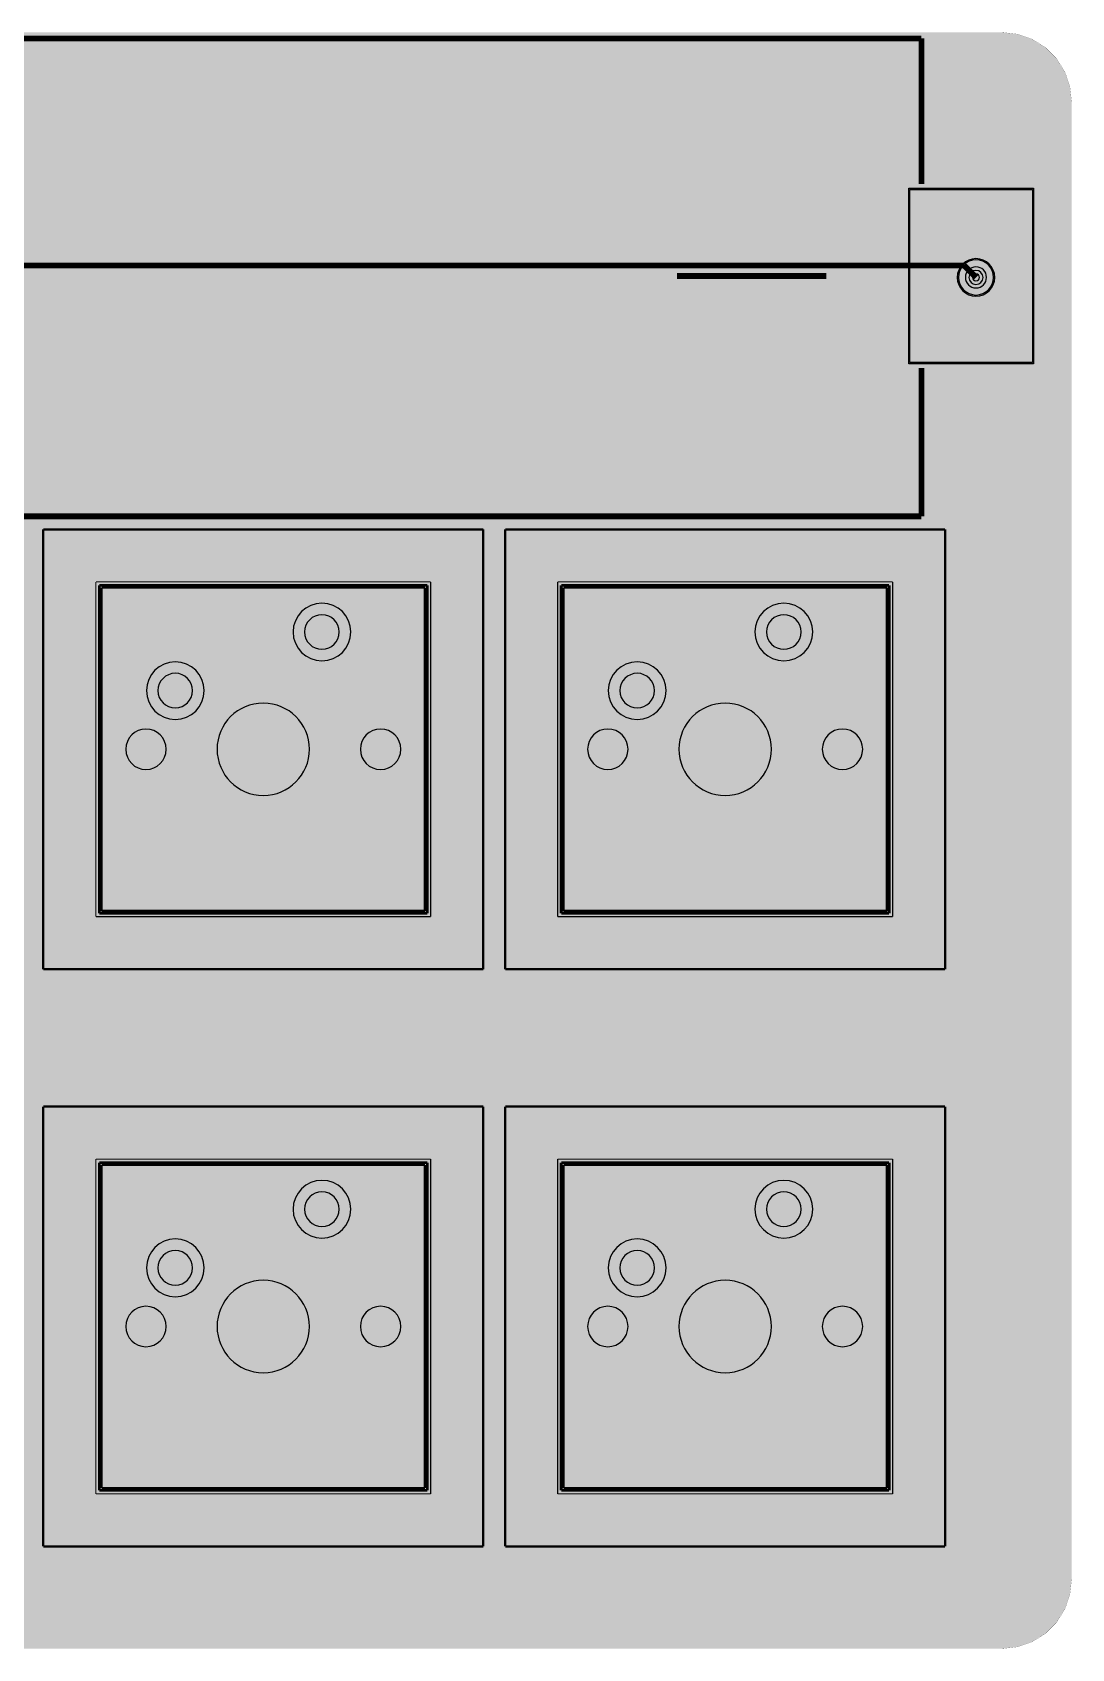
# Model space of a CAD drawing. Header units: millimetres. Extents: x -4.1 to 90, y 1 to 71.1.
# Drawn here: x 45 to 90, y 1 to 71.1 of the extents above; entities that cross this region are included whole.
import ezdxf

# ---------------------------------------------------------------- set-up
doc = ezdxf.new("R2010")
doc.units = ezdxf.units.MM
doc.header["$MEASUREMENT"] = 0
for name, color, linetype, true_color in [('Bottom-Layer', 7, 'Continuous', 0x0000ff), ('Bottom-Paste-Mask-Layer', 7, 'Continuous', 0x800000), ('Bottom-Silkscreen-Layer', 7, 'Continuous', 0x66cc33), ('Bottom-Solder-Mask-Layer', 7, 'Continuous', 0xaa00ff), ('Document-Layer', 7, 'Continuous', 0xffffff), ('Hole-Layer', 7, 'Continuous', 0x222222), ('Multi-Layer', 7, 'Continuous', 0xc0c0c0), ('Top-Assembly-Layer', 7, 'Continuous', 0x33cc99), ('Top-Layer', 7, 'Continuous', 0xff0000), ('Top-Paste-Mask-Layer', 7, 'Continuous', 0x808080), ('Top-Silkscreen-Layer', 7, 'Continuous', 0xffcc00), ('Top-Solder-Mask-Layer', 7, 'Continuous', 0x800080), ('User.1', 7, 'Continuous', 0x9069e9)]:
    doc.layers.add(name, color=color, linetype=linetype, true_color=true_color)

msp = doc.modelspace()

# ---------------------------------------------------------------- hatches: boundary and pattern name
at = {"layer": 'Bottom-Layer'}
for points in [[(88.3, 64.25), (88.3, 56.75), (83, 56.75), (83, 64.25)], [(85.098, 60.437, 1), (86.622, 60.437, 1)], [(56.29, 45.08, 1), (58.79, 45.08, 1)], [(76.29, 45.08, 1), (78.79, 45.08, 1)], [(49.94, 42.54, 1), (52.44, 42.54, 1)], [(69.94, 42.54, 1), (72.44, 42.54, 1)], [(53, 40, 1), (57, 40, 1)], [(73, 40, 1), (77, 40, 1)], [(49.045, 40, 1), (50.795, 40, 1)], [(59.205, 40, 1), (60.955, 40, 1)], [(69.045, 40, 1), (70.795, 40, 1)], [(79.205, 40, 1), (80.955, 40, 1)], [(56.29, 20.08, 1), (58.79, 20.08, 1)], [(76.29, 20.08, 1), (78.79, 20.08, 1)], [(49.94, 17.54, 1), (52.44, 17.54, 1)], [(69.94, 17.54, 1), (72.44, 17.54, 1)], [(53, 15, 1), (57, 15, 1)], [(73, 15, 1), (77, 15, 1)], [(49.045, 15, 1), (50.795, 15, 1)], [(59.205, 15, 1), (60.955, 15, 1)], [(69.045, 15, 1), (70.795, 15, 1)], [(79.205, 15, 1), (80.955, 15, 1)]]:
    msp.add_hatch(color=256, dxfattribs=at).paths.add_polyline_path(points)
at = {"layer": 'Bottom-Paste-Mask-Layer'}
for points in [[(88.3, 64.25), (88.3, 56.75), (83, 56.75), (83, 64.25)], [(85.098, 60.437, 1), (86.622, 60.437, 1)], [(56.29, 45.08, 1), (58.79, 45.08, 1)], [(76.29, 45.08, 1), (78.79, 45.08, 1)], [(49.94, 42.54, 1), (52.44, 42.54, 1)], [(69.94, 42.54, 1), (72.44, 42.54, 1)], [(53, 40, 1), (57, 40, 1)], [(73, 40, 1), (77, 40, 1)], [(49.045, 40, 1), (50.795, 40, 1)], [(59.205, 40, 1), (60.955, 40, 1)], [(69.045, 40, 1), (70.795, 40, 1)], [(79.205, 40, 1), (80.955, 40, 1)], [(56.29, 20.08, 1), (58.79, 20.08, 1)], [(76.29, 20.08, 1), (78.79, 20.08, 1)], [(49.94, 17.54, 1), (52.44, 17.54, 1)], [(69.94, 17.54, 1), (72.44, 17.54, 1)], [(53, 15, 1), (57, 15, 1)], [(73, 15, 1), (77, 15, 1)], [(49.045, 15, 1), (50.795, 15, 1)], [(59.205, 15, 1), (60.955, 15, 1)], [(69.045, 15, 1), (70.795, 15, 1)], [(79.205, 15, 1), (80.955, 15, 1)]]:
    msp.add_hatch(color=256, dxfattribs=at).paths.add_polyline_path(points)
at = {"layer": 'Bottom-Solder-Mask-Layer'}
for points in [[(88.35, 64.3), (88.35, 56.7), (82.95, 56.7), (82.95, 64.3)], [(85.047, 60.437, 1), (86.673, 60.437, 1)], [(56.29, 45.08, 1), (58.79, 45.08, 1)], [(76.29, 45.08, 1), (78.79, 45.08, 1)], [(49.94, 42.54, 1), (52.44, 42.54, 1)], [(69.94, 42.54, 1), (72.44, 42.54, 1)], [(53, 40, 1), (57, 40, 1)], [(73, 40, 1), (77, 40, 1)], [(49.045, 40, 1), (50.795, 40, 1)], [(59.205, 40, 1), (60.955, 40, 1)], [(69.045, 40, 1), (70.795, 40, 1)], [(79.205, 40, 1), (80.955, 40, 1)], [(56.29, 20.08, 1), (58.79, 20.08, 1)], [(76.29, 20.08, 1), (78.79, 20.08, 1)], [(49.94, 17.54, 1), (52.44, 17.54, 1)], [(69.94, 17.54, 1), (72.44, 17.54, 1)], [(53, 15, 1), (57, 15, 1)], [(73, 15, 1), (77, 15, 1)], [(49.045, 15, 1), (50.795, 15, 1)], [(59.205, 15, 1), (60.955, 15, 1)], [(69.045, 15, 1), (70.795, 15, 1)], [(79.205, 15, 1), (80.955, 15, 1)]]:
    msp.add_hatch(color=256, dxfattribs=at).paths.add_polyline_path(points)
at = {"layer": 'Hole-Layer'}
for points in [[(85.403, 60.437, 1), (86.317, 60.437, 1)], [(56.79, 45.08, 1), (58.29, 45.08, 1)], [(76.79, 45.08, 1), (78.29, 45.08, 1)], [(50.44, 42.54, 1), (51.94, 42.54, 1)], [(70.44, 42.54, 1), (71.94, 42.54, 1)], [(53, 40, 1), (57, 40, 1)], [(73, 40, 1), (77, 40, 1)], [(49.045, 40, 1), (50.795, 40, 1)], [(59.205, 40, 1), (60.955, 40, 1)], [(69.045, 40, 1), (70.795, 40, 1)], [(79.205, 40, 1), (80.955, 40, 1)], [(56.79, 20.08, 1), (58.29, 20.08, 1)], [(76.79, 20.08, 1), (78.29, 20.08, 1)], [(50.44, 17.54, 1), (51.94, 17.54, 1)], [(70.44, 17.54, 1), (71.94, 17.54, 1)], [(53, 15, 1), (57, 15, 1)], [(73, 15, 1), (77, 15, 1)], [(49.045, 15, 1), (50.795, 15, 1)], [(59.205, 15, 1), (60.955, 15, 1)], [(69.045, 15, 1), (70.795, 15, 1)], [(79.205, 15, 1), (80.955, 15, 1)]]:
    msp.add_hatch(color=256, dxfattribs=at).paths.add_polyline_path(points)
at = {"layer": 'Multi-Layer'}
for points in [[(85.098, 60.437, 1), (86.622, 60.437, 1)], [(85.098, 60.437, 1), (86.622, 60.437, 1)], [(85.098, 60.437, 1), (86.622, 60.437, 1)], [(56.29, 45.08, 1), (58.79, 45.08, 1)], [(56.29, 45.08, 1), (58.79, 45.08, 1)], [(56.29, 45.08, 1), (58.79, 45.08, 1)], [(76.29, 45.08, 1), (78.79, 45.08, 1)], [(76.29, 45.08, 1), (78.79, 45.08, 1)], [(76.29, 45.08, 1), (78.79, 45.08, 1)], [(49.94, 42.54, 1), (52.44, 42.54, 1)], [(49.94, 42.54, 1), (52.44, 42.54, 1)], [(49.94, 42.54, 1), (52.44, 42.54, 1)], [(69.94, 42.54, 1), (72.44, 42.54, 1)], [(69.94, 42.54, 1), (72.44, 42.54, 1)], [(69.94, 42.54, 1), (72.44, 42.54, 1)], [(53, 40, 1), (57, 40, 1)], [(53, 40, 1), (57, 40, 1)], [(53, 40, 1), (57, 40, 1)], [(73, 40, 1), (77, 40, 1)], [(73, 40, 1), (77, 40, 1)], [(73, 40, 1), (77, 40, 1)], [(49.045, 40, 1), (50.795, 40, 1)], [(49.045, 40, 1), (50.795, 40, 1)], [(49.045, 40, 1), (50.795, 40, 1)], [(59.205, 40, 1), (60.955, 40, 1)], [(59.205, 40, 1), (60.955, 40, 1)], [(59.205, 40, 1), (60.955, 40, 1)], [(69.045, 40, 1), (70.795, 40, 1)], [(69.045, 40, 1), (70.795, 40, 1)], [(69.045, 40, 1), (70.795, 40, 1)], [(79.205, 40, 1), (80.955, 40, 1)], [(79.205, 40, 1), (80.955, 40, 1)], [(79.205, 40, 1), (80.955, 40, 1)], [(56.29, 20.08, 1), (58.79, 20.08, 1)], [(56.29, 20.08, 1), (58.79, 20.08, 1)], [(56.29, 20.08, 1), (58.79, 20.08, 1)], [(76.29, 20.08, 1), (78.79, 20.08, 1)], [(76.29, 20.08, 1), (78.79, 20.08, 1)], [(76.29, 20.08, 1), (78.79, 20.08, 1)], [(49.94, 17.54, 1), (52.44, 17.54, 1)], [(49.94, 17.54, 1), (52.44, 17.54, 1)], [(49.94, 17.54, 1), (52.44, 17.54, 1)], [(69.94, 17.54, 1), (72.44, 17.54, 1)], [(69.94, 17.54, 1), (72.44, 17.54, 1)], [(69.94, 17.54, 1), (72.44, 17.54, 1)], [(53, 15, 1), (57, 15, 1)], [(53, 15, 1), (57, 15, 1)], [(53, 15, 1), (57, 15, 1)], [(73, 15, 1), (77, 15, 1)], [(73, 15, 1), (77, 15, 1)], [(73, 15, 1), (77, 15, 1)], [(49.045, 15, 1), (50.795, 15, 1)], [(49.045, 15, 1), (50.795, 15, 1)], [(49.045, 15, 1), (50.795, 15, 1)], [(59.205, 15, 1), (60.955, 15, 1)], [(59.205, 15, 1), (60.955, 15, 1)], [(59.205, 15, 1), (60.955, 15, 1)], [(69.045, 15, 1), (70.795, 15, 1)], [(69.045, 15, 1), (70.795, 15, 1)], [(69.045, 15, 1), (70.795, 15, 1)], [(79.205, 15, 1), (80.955, 15, 1)], [(79.205, 15, 1), (80.955, 15, 1)], [(79.205, 15, 1), (80.955, 15, 1)]]:
    msp.add_hatch(color=256, dxfattribs=at).paths.add_polyline_path(points)
at = {"layer": 'Top-Layer'}
for points in [[(0, 4.049), (0, 68.049), (0.075, 68.717), (0.297, 69.351), (0.655, 69.92), (1.13, 70.395), (1.698, 70.752), (2.332, 70.974), (3, 71.049), (87, 71.049), (87.668, 70.974), (88.302, 70.752), (88.871, 70.395), (89.346, 69.92), (89.703, 69.351), (89.925, 68.717), (90, 68.049), (90, 4.049), (89.925, 3.381), (89.703, 2.747), (89.346, 2.179), (88.871, 1.704), (88.302, 1.346), (87.668, 1.124), (87, 1.049), (3, 1.049), (2.332, 1.124), (1.698, 1.346), (1.13, 1.704), (0.655, 2.179), (0.297, 2.747), (0.075, 3.381)], [(85.098, 60.437, 1), (86.622, 60.437, 1)], [(56.29, 45.08, 1), (58.79, 45.08, 1)], [(76.29, 45.08, 1), (78.79, 45.08, 1)], [(49.94, 42.54, 1), (52.44, 42.54, 1)], [(69.94, 42.54, 1), (72.44, 42.54, 1)], [(53, 40, 1), (57, 40, 1)], [(73, 40, 1), (77, 40, 1)], [(49.045, 40, 1), (50.795, 40, 1)], [(59.205, 40, 1), (60.955, 40, 1)], [(69.045, 40, 1), (70.795, 40, 1)], [(79.205, 40, 1), (80.955, 40, 1)], [(56.29, 20.08, 1), (58.79, 20.08, 1)], [(76.29, 20.08, 1), (78.79, 20.08, 1)], [(49.94, 17.54, 1), (52.44, 17.54, 1)], [(69.94, 17.54, 1), (72.44, 17.54, 1)], [(53, 15, 1), (57, 15, 1)], [(73, 15, 1), (77, 15, 1)], [(49.045, 15, 1), (50.795, 15, 1)], [(59.205, 15, 1), (60.955, 15, 1)], [(69.045, 15, 1), (70.795, 15, 1)], [(79.205, 15, 1), (80.955, 15, 1)]]:
    msp.add_hatch(color=256, dxfattribs=at).paths.add_polyline_path(points)
at = {"layer": 'Top-Paste-Mask-Layer'}
for points in [[(85.098, 60.437, 1), (86.622, 60.437, 1)], [(56.29, 45.08, 1), (58.79, 45.08, 1)], [(76.29, 45.08, 1), (78.79, 45.08, 1)], [(49.94, 42.54, 1), (52.44, 42.54, 1)], [(69.94, 42.54, 1), (72.44, 42.54, 1)], [(53, 40, 1), (57, 40, 1)], [(73, 40, 1), (77, 40, 1)], [(49.045, 40, 1), (50.795, 40, 1)], [(59.205, 40, 1), (60.955, 40, 1)], [(69.045, 40, 1), (70.795, 40, 1)], [(79.205, 40, 1), (80.955, 40, 1)], [(56.29, 20.08, 1), (58.79, 20.08, 1)], [(76.29, 20.08, 1), (78.79, 20.08, 1)], [(49.94, 17.54, 1), (52.44, 17.54, 1)], [(69.94, 17.54, 1), (72.44, 17.54, 1)], [(53, 15, 1), (57, 15, 1)], [(73, 15, 1), (77, 15, 1)], [(49.045, 15, 1), (50.795, 15, 1)], [(59.205, 15, 1), (60.955, 15, 1)], [(69.045, 15, 1), (70.795, 15, 1)], [(79.205, 15, 1), (80.955, 15, 1)]]:
    msp.add_hatch(color=256, dxfattribs=at).paths.add_polyline_path(points)
at = {"layer": 'Top-Solder-Mask-Layer'}
for points in [[(85.047, 60.437, 1), (86.673, 60.437, 1)], [(56.29, 45.08, 1), (58.79, 45.08, 1)], [(76.29, 45.08, 1), (78.79, 45.08, 1)], [(49.94, 42.54, 1), (52.44, 42.54, 1)], [(69.94, 42.54, 1), (72.44, 42.54, 1)], [(53, 40, 1), (57, 40, 1)], [(73, 40, 1), (77, 40, 1)], [(49.045, 40, 1), (50.795, 40, 1)], [(59.205, 40, 1), (60.955, 40, 1)], [(69.045, 40, 1), (70.795, 40, 1)], [(79.205, 40, 1), (80.955, 40, 1)], [(56.29, 20.08, 1), (58.79, 20.08, 1)], [(76.29, 20.08, 1), (78.79, 20.08, 1)], [(49.94, 17.54, 1), (52.44, 17.54, 1)], [(69.94, 17.54, 1), (72.44, 17.54, 1)], [(53, 15, 1), (57, 15, 1)], [(73, 15, 1), (77, 15, 1)], [(49.045, 15, 1), (50.795, 15, 1)], [(59.205, 15, 1), (60.955, 15, 1)], [(69.045, 15, 1), (70.795, 15, 1)], [(79.205, 15, 1), (80.955, 15, 1)]]:
    msp.add_hatch(color=256, dxfattribs=at).paths.add_polyline_path(points)

# ---------------------------------------------------------------- linework, layer by layer
at = {"layer": 'Bottom-Layer'}
msp.add_lwpolyline([(88.3, 64.25), (88.3, 56.75), (83, 56.75), (83, 64.25)], close=True, dxfattribs=at)
for points in [[(85.098, 60.437, 1), (86.622, 60.437, 1)], [(76.29, 45.08, 1), (78.79, 45.08, 1)], [(69.94, 42.54, 1), (72.44, 42.54, 1)], [(53, 40, 1), (57, 40, 1)], [(49.045, 40, 1), (50.795, 40, 1)], [(59.205, 40, 1), (60.955, 40, 1)], [(69.045, 40, 1), (70.795, 40, 1)], [(79.205, 40, 1), (80.955, 40, 1)], [(76.29, 20.08, 1), (78.79, 20.08, 1)], [(69.94, 17.54, 1), (72.44, 17.54, 1)], [(53, 15, 1), (57, 15, 1)], [(49.045, 15, 1), (50.795, 15, 1)], [(59.205, 15, 1), (60.955, 15, 1)], [(69.045, 15, 1), (70.795, 15, 1)], [(79.205, 15, 1), (80.955, 15, 1)]]:
    msp.add_lwpolyline(points, format="xyb", close=True, dxfattribs=at)
for points in [[(56.29, 45.08, 1), (58.79, 45.08), (58.79, 45.08, 1), (56.29, 45.08)], [(49.94, 42.54, 1), (52.44, 42.54), (52.44, 42.54, 1), (49.94, 42.54)], [(73, 40, 1), (77, 40), (77, 40, 1), (73, 40)], [(56.29, 20.08, 1), (58.79, 20.08), (58.79, 20.08, 1), (56.29, 20.08)], [(49.94, 17.54, 1), (52.44, 17.54), (52.44, 17.54, 1), (49.94, 17.54)], [(73, 15, 1), (77, 15), (77, 15, 1), (73, 15)]]:
    msp.add_lwpolyline(points, format="xyb", dxfattribs=at)
at = {"layer": 'Bottom-Paste-Mask-Layer'}
msp.add_lwpolyline([(88.3, 64.25), (88.3, 56.75), (83, 56.75), (83, 64.25)], close=True, dxfattribs=at)
for points in [[(85.098, 60.437, 1), (86.622, 60.437, 1)], [(76.29, 45.08, 1), (78.79, 45.08, 1)], [(69.94, 42.54, 1), (72.44, 42.54, 1)], [(53, 40, 1), (57, 40, 1)], [(49.045, 40, 1), (50.795, 40, 1)], [(59.205, 40, 1), (60.955, 40, 1)], [(69.045, 40, 1), (70.795, 40, 1)], [(79.205, 40, 1), (80.955, 40, 1)], [(76.29, 20.08, 1), (78.79, 20.08, 1)], [(69.94, 17.54, 1), (72.44, 17.54, 1)], [(53, 15, 1), (57, 15, 1)], [(49.045, 15, 1), (50.795, 15, 1)], [(59.205, 15, 1), (60.955, 15, 1)], [(69.045, 15, 1), (70.795, 15, 1)], [(79.205, 15, 1), (80.955, 15, 1)]]:
    msp.add_lwpolyline(points, format="xyb", close=True, dxfattribs=at)
for points in [[(56.29, 45.08, 1), (58.79, 45.08), (58.79, 45.08, 1), (56.29, 45.08)], [(49.94, 42.54, 1), (52.44, 42.54), (52.44, 42.54, 1), (49.94, 42.54)], [(73, 40, 1), (77, 40), (77, 40, 1), (73, 40)], [(56.29, 20.08, 1), (58.79, 20.08), (58.79, 20.08, 1), (56.29, 20.08)], [(49.94, 17.54, 1), (52.44, 17.54), (52.44, 17.54, 1), (49.94, 17.54)], [(73, 15, 1), (77, 15), (77, 15, 1), (73, 15)]]:
    msp.add_lwpolyline(points, format="xyb", dxfattribs=at)
at = {"layer": 'Bottom-Silkscreen-Layer', "const_width": 0.254}
for points in [[(83.5, 70.787), (6.5, 70.787)], [(83.5, 70.787), (6.5, 70.787)], [(83.5, 70.787), (83.5, 64.481)], [(83.5, 70.787), (83.5, 64.481)], [(79.385, 60.5), (72.908, 60.5)], [(79.385, 60.5), (72.908, 60.5)], [(83.5, 56.519), (83.5, 50.086)], [(83.5, 56.519), (83.5, 50.086)], [(83.5, 50.086), (6.5, 50.086)], [(83.5, 50.086), (6.5, 50.086)]]:
    msp.add_lwpolyline(points, dxfattribs=at)
at = {"layer": 'Bottom-Solder-Mask-Layer'}
msp.add_lwpolyline([(88.35, 64.3), (88.35, 56.7), (82.95, 56.7), (82.95, 64.3)], close=True, dxfattribs=at)
for points in [[(85.047, 60.437, 1), (86.673, 60.437), (86.673, 60.437, 1), (85.047, 60.437)], [(56.29, 45.08, 1), (58.79, 45.08), (58.79, 45.08, 1), (56.29, 45.08)], [(49.94, 42.54, 1), (52.44, 42.54), (52.44, 42.54, 1), (49.94, 42.54)], [(73, 40, 1), (77, 40), (77, 40, 1), (73, 40)], [(56.29, 20.08, 1), (58.79, 20.08), (58.79, 20.08, 1), (56.29, 20.08)], [(49.94, 17.54, 1), (52.44, 17.54), (52.44, 17.54, 1), (49.94, 17.54)], [(73, 15, 1), (77, 15), (77, 15, 1), (73, 15)]]:
    msp.add_lwpolyline(points, format="xyb", dxfattribs=at)
for points in [[(76.29, 45.08, 1), (78.79, 45.08, 1)], [(69.94, 42.54, 1), (72.44, 42.54, 1)], [(53, 40, 1), (57, 40, 1)], [(49.045, 40, 1), (50.795, 40, 1)], [(59.205, 40, 1), (60.955, 40, 1)], [(69.045, 40, 1), (70.795, 40, 1)], [(79.205, 40, 1), (80.955, 40, 1)], [(76.29, 20.08, 1), (78.79, 20.08, 1)], [(69.94, 17.54, 1), (72.44, 17.54, 1)], [(53, 15, 1), (57, 15, 1)], [(49.045, 15, 1), (50.795, 15, 1)], [(59.205, 15, 1), (60.955, 15, 1)], [(69.045, 15, 1), (70.795, 15, 1)], [(79.205, 15, 1), (80.955, 15, 1)]]:
    msp.add_lwpolyline(points, format="xyb", close=True, dxfattribs=at)
at = {"layer": 'Document-Layer'}
for points, const_width in [([(62.25, 47.25), (47.75, 47.25)], 0.05), ([(47.75, 47.25), (47.75, 32.75)], 0.05), ([(62.25, 47.25), (47.75, 47.25)], 0.05), ([(47.75, 47.25), (47.75, 32.75)], 0.05), ([(62, 47), (48, 47)], 0.1), ([(48, 47), (48, 33)], 0.1), ([(62, 47), (48, 47)], 0.1), ([(48, 47), (48, 33)], 0.1), ([(62, 33), (62, 47)], 0.1), ([(62, 33), (62, 47)], 0.1), ([(62.25, 32.75), (62.25, 47.25)], 0.05), ([(62.25, 32.75), (62.25, 47.25)], 0.05), ([(82.25, 47.25), (67.75, 47.25)], 0.05), ([(67.75, 47.25), (67.75, 32.75)], 0.05), ([(82.25, 47.25), (67.75, 47.25)], 0.05), ([(67.75, 47.25), (67.75, 32.75)], 0.05), ([(82, 47), (68, 47)], 0.1), ([(68, 47), (68, 33)], 0.1), ([(82, 47), (68, 47)], 0.1), ([(68, 47), (68, 33)], 0.1), ([(82, 33), (82, 47)], 0.1), ([(82, 33), (82, 47)], 0.1), ([(82.25, 32.75), (82.25, 47.25)], 0.05), ([(82.25, 32.75), (82.25, 47.25)], 0.05), ([(48, 33), (62, 33)], 0.1), ([(48, 33), (62, 33)], 0.1), ([(68, 33), (82, 33)], 0.1), ([(68, 33), (82, 33)], 0.1), ([(47.75, 32.75), (62.25, 32.75)], 0.05), ([(47.75, 32.75), (62.25, 32.75)], 0.05), ([(67.75, 32.75), (82.25, 32.75)], 0.05), ([(67.75, 32.75), (82.25, 32.75)], 0.05), ([(62.25, 22.25), (47.75, 22.25)], 0.05), ([(47.75, 22.25), (47.75, 7.75)], 0.05), ([(62.25, 22.25), (47.75, 22.25)], 0.05), ([(47.75, 22.25), (47.75, 7.75)], 0.05), ([(62, 22), (48, 22)], 0.1), ([(48, 22), (48, 8)], 0.1), ([(62, 22), (48, 22)], 0.1), ([(48, 22), (48, 8)], 0.1), ([(62, 8), (62, 22)], 0.1), ([(62, 8), (62, 22)], 0.1), ([(62.25, 7.75), (62.25, 22.25)], 0.05), ([(62.25, 7.75), (62.25, 22.25)], 0.05), ([(82.25, 22.25), (67.75, 22.25)], 0.05), ([(67.75, 22.25), (67.75, 7.75)], 0.05), ([(82.25, 22.25), (67.75, 22.25)], 0.05), ([(67.75, 22.25), (67.75, 7.75)], 0.05), ([(82, 22), (68, 22)], 0.1), ([(68, 22), (68, 8)], 0.1), ([(82, 22), (68, 22)], 0.1), ([(68, 22), (68, 8)], 0.1), ([(82, 8), (82, 22)], 0.1), ([(82, 8), (82, 22)], 0.1), ([(82.25, 7.75), (82.25, 22.25)], 0.05), ([(82.25, 7.75), (82.25, 22.25)], 0.05), ([(47.75, 7.75), (62.25, 7.75)], 0.05), ([(47.75, 7.75), (62.25, 7.75)], 0.05), ([(48, 8), (62, 8)], 0.1), ([(48, 8), (62, 8)], 0.1), ([(67.75, 7.75), (82.25, 7.75)], 0.05), ([(67.75, 7.75), (82.25, 7.75)], 0.05), ([(68, 8), (82, 8)], 0.1), ([(68, 8), (82, 8)], 0.1)]:
    msp.add_lwpolyline(points, dxfattribs=dict(at, const_width=const_width))
at = {"layer": 'Hole-Layer'}
for points in [[(85.403, 60.437, 1), (86.317, 60.437, 1)], [(85.707, 60.437, 1), (86.012, 60.437, 1)], [(76.79, 45.08, 1), (78.29, 45.08, 1)], [(70.44, 42.54, 1), (71.94, 42.54, 1)], [(53, 40, 1), (57, 40, 1)], [(49.045, 40, 1), (50.795, 40, 1)], [(59.205, 40, 1), (60.955, 40, 1)], [(69.045, 40, 1), (70.795, 40, 1)], [(79.205, 40, 1), (80.955, 40, 1)], [(76.79, 20.08, 1), (78.29, 20.08, 1)], [(70.44, 17.54, 1), (71.94, 17.54, 1)], [(53, 15, 1), (57, 15, 1)], [(49.045, 15, 1), (50.795, 15, 1)], [(59.205, 15, 1), (60.955, 15, 1)], [(69.045, 15, 1), (70.795, 15, 1)], [(79.205, 15, 1), (80.955, 15, 1)]]:
    msp.add_lwpolyline(points, format="xyb", close=True, dxfattribs=at)
for points in [[(56.79, 45.08, 1), (58.29, 45.08), (58.29, 45.08, 1), (56.79, 45.08)], [(50.44, 42.54, 1), (51.94, 42.54), (51.94, 42.54, 1), (50.44, 42.54)], [(73, 40, 1), (77, 40), (77, 40, 1), (73, 40)], [(56.79, 20.08, 1), (58.29, 20.08), (58.29, 20.08, 1), (56.79, 20.08)], [(50.44, 17.54, 1), (51.94, 17.54), (51.94, 17.54, 1), (50.44, 17.54)], [(73, 15, 1), (77, 15), (77, 15, 1), (73, 15)]]:
    msp.add_lwpolyline(points, format="xyb", dxfattribs=at)
at = {"layer": 'Multi-Layer'}
for points in [[(85.098, 60.437, 1), (86.622, 60.437, 1)], [(85.098, 60.437, 1), (86.622, 60.437, 1)], [(85.098, 60.437, 1), (86.622, 60.437, 1)], [(76.29, 45.08, 1), (78.79, 45.08, 1)], [(76.29, 45.08, 1), (78.79, 45.08, 1)], [(76.29, 45.08, 1), (78.79, 45.08, 1)], [(69.94, 42.54, 1), (72.44, 42.54, 1)], [(69.94, 42.54, 1), (72.44, 42.54, 1)], [(69.94, 42.54, 1), (72.44, 42.54, 1)], [(53, 40, 1), (57, 40, 1)], [(53, 40, 1), (57, 40, 1)], [(53, 40, 1), (57, 40, 1)], [(49.045, 40, 1), (50.795, 40, 1)], [(49.045, 40, 1), (50.795, 40, 1)], [(49.045, 40, 1), (50.795, 40, 1)], [(59.205, 40, 1), (60.955, 40, 1)], [(59.205, 40, 1), (60.955, 40, 1)], [(59.205, 40, 1), (60.955, 40, 1)], [(69.045, 40, 1), (70.795, 40, 1)], [(69.045, 40, 1), (70.795, 40, 1)], [(69.045, 40, 1), (70.795, 40, 1)], [(79.205, 40, 1), (80.955, 40, 1)], [(79.205, 40, 1), (80.955, 40, 1)], [(79.205, 40, 1), (80.955, 40, 1)], [(76.29, 20.08, 1), (78.79, 20.08, 1)], [(76.29, 20.08, 1), (78.79, 20.08, 1)], [(76.29, 20.08, 1), (78.79, 20.08, 1)], [(69.94, 17.54, 1), (72.44, 17.54, 1)], [(69.94, 17.54, 1), (72.44, 17.54, 1)], [(69.94, 17.54, 1), (72.44, 17.54, 1)], [(53, 15, 1), (57, 15, 1)], [(53, 15, 1), (57, 15, 1)], [(53, 15, 1), (57, 15, 1)], [(49.045, 15, 1), (50.795, 15, 1)], [(49.045, 15, 1), (50.795, 15, 1)], [(49.045, 15, 1), (50.795, 15, 1)], [(59.205, 15, 1), (60.955, 15, 1)], [(59.205, 15, 1), (60.955, 15, 1)], [(59.205, 15, 1), (60.955, 15, 1)], [(69.045, 15, 1), (70.795, 15, 1)], [(69.045, 15, 1), (70.795, 15, 1)], [(69.045, 15, 1), (70.795, 15, 1)], [(79.205, 15, 1), (80.955, 15, 1)], [(79.205, 15, 1), (80.955, 15, 1)], [(79.205, 15, 1), (80.955, 15, 1)]]:
    msp.add_lwpolyline(points, format="xyb", close=True, dxfattribs=at)
for points in [[(85.555, 60.437, 1), (86.165, 60.437), (86.165, 60.437, 1), (85.555, 60.437)], [(56.29, 45.08, 1), (58.79, 45.08), (58.79, 45.08, 1), (56.29, 45.08)], [(56.29, 45.08, 1), (58.79, 45.08), (58.79, 45.08, 1), (56.29, 45.08)], [(56.29, 45.08, 1), (58.79, 45.08), (58.79, 45.08, 1), (56.29, 45.08)], [(49.94, 42.54, 1), (52.44, 42.54), (52.44, 42.54, 1), (49.94, 42.54)], [(49.94, 42.54, 1), (52.44, 42.54), (52.44, 42.54, 1), (49.94, 42.54)], [(49.94, 42.54, 1), (52.44, 42.54), (52.44, 42.54, 1), (49.94, 42.54)], [(73, 40, 1), (77, 40), (77, 40, 1), (73, 40)], [(73, 40, 1), (77, 40), (77, 40, 1), (73, 40)], [(73, 40, 1), (77, 40), (77, 40, 1), (73, 40)], [(56.29, 20.08, 1), (58.79, 20.08), (58.79, 20.08, 1), (56.29, 20.08)], [(56.29, 20.08, 1), (58.79, 20.08), (58.79, 20.08, 1), (56.29, 20.08)], [(56.29, 20.08, 1), (58.79, 20.08), (58.79, 20.08, 1), (56.29, 20.08)], [(49.94, 17.54, 1), (52.44, 17.54), (52.44, 17.54, 1), (49.94, 17.54)], [(49.94, 17.54, 1), (52.44, 17.54), (52.44, 17.54, 1), (49.94, 17.54)], [(49.94, 17.54, 1), (52.44, 17.54), (52.44, 17.54, 1), (49.94, 17.54)], [(73, 15, 1), (77, 15), (77, 15, 1), (73, 15)], [(73, 15, 1), (77, 15), (77, 15, 1), (73, 15)], [(73, 15, 1), (77, 15), (77, 15, 1), (73, 15)]]:
    msp.add_lwpolyline(points, format="xyb", dxfattribs=at)
at = {"layer": 'Top-Assembly-Layer', "const_width": 0.1}
for points in [[(48, 47), (48, 33)], [(62, 47), (48, 47)], [(48, 47), (48, 33)], [(62, 47), (48, 47)], [(62, 33), (62, 47)], [(62, 33), (62, 47)], [(68, 47), (68, 33)], [(82, 47), (68, 47)], [(68, 47), (68, 33)], [(82, 47), (68, 47)], [(82, 33), (82, 47)], [(82, 33), (82, 47)], [(48, 33), (62, 33)], [(48, 33), (62, 33)], [(68, 33), (82, 33)], [(68, 33), (82, 33)], [(48, 22), (48, 8)], [(62, 22), (48, 22)], [(48, 22), (48, 8)], [(62, 22), (48, 22)], [(62, 8), (62, 22)], [(62, 8), (62, 22)], [(68, 22), (68, 8)], [(82, 22), (68, 22)], [(68, 22), (68, 8)], [(82, 22), (68, 22)], [(82, 8), (82, 22)], [(82, 8), (82, 22)], [(48, 8), (62, 8)], [(48, 8), (62, 8)], [(68, 8), (82, 8)], [(68, 8), (82, 8)]]:
    msp.add_lwpolyline(points, dxfattribs=at)
at = {"layer": 'Top-Layer'}
for points, const_width in [([(3, 71.049), (87, 71.049), (87.668, 70.974), (88.302, 70.752), (88.871, 70.395), (89.346, 69.92), (89.703, 69.351), (89.925, 68.717), (90, 68.049), (90, 4.049), (89.925, 3.381), (89.703, 2.747), (89.346, 2.179), (88.871, 1.704), (88.302, 1.346), (87.668, 1.124), (87, 1.049), (3, 1.049)], 0.00508), ([(15.55, 60.955), (85.342, 60.955)], 0.254), ([(85.342, 60.955), (85.86, 60.437)], 0.254)]:
    msp.add_lwpolyline(points, dxfattribs=dict(at, const_width=const_width))
for points in [[(85.098, 60.437, 1), (86.622, 60.437, 1)], [(76.29, 45.08, 1), (78.79, 45.08, 1)], [(69.94, 42.54, 1), (72.44, 42.54, 1)], [(53, 40, 1), (57, 40, 1)], [(49.045, 40, 1), (50.795, 40, 1)], [(59.205, 40, 1), (60.955, 40, 1)], [(69.045, 40, 1), (70.795, 40, 1)], [(79.205, 40, 1), (80.955, 40, 1)], [(76.29, 20.08, 1), (78.79, 20.08, 1)], [(69.94, 17.54, 1), (72.44, 17.54, 1)], [(53, 15, 1), (57, 15, 1)], [(49.045, 15, 1), (50.795, 15, 1)], [(59.205, 15, 1), (60.955, 15, 1)], [(69.045, 15, 1), (70.795, 15, 1)], [(79.205, 15, 1), (80.955, 15, 1)]]:
    msp.add_lwpolyline(points, format="xyb", close=True, dxfattribs=at)
for points in [[(56.29, 45.08, 1), (58.79, 45.08), (58.79, 45.08, 1), (56.29, 45.08)], [(49.94, 42.54, 1), (52.44, 42.54), (52.44, 42.54, 1), (49.94, 42.54)], [(73, 40, 1), (77, 40), (77, 40, 1), (73, 40)], [(56.29, 20.08, 1), (58.79, 20.08), (58.79, 20.08, 1), (56.29, 20.08)], [(49.94, 17.54, 1), (52.44, 17.54), (52.44, 17.54, 1), (49.94, 17.54)], [(73, 15, 1), (77, 15), (77, 15, 1), (73, 15)]]:
    msp.add_lwpolyline(points, format="xyb", dxfattribs=at)
at = {"layer": 'Top-Paste-Mask-Layer'}
for points in [[(85.098, 60.437, 1), (86.622, 60.437, 1)], [(76.29, 45.08, 1), (78.79, 45.08, 1)], [(69.94, 42.54, 1), (72.44, 42.54, 1)], [(53, 40, 1), (57, 40, 1)], [(49.045, 40, 1), (50.795, 40, 1)], [(59.205, 40, 1), (60.955, 40, 1)], [(69.045, 40, 1), (70.795, 40, 1)], [(79.205, 40, 1), (80.955, 40, 1)], [(76.29, 20.08, 1), (78.79, 20.08, 1)], [(69.94, 17.54, 1), (72.44, 17.54, 1)], [(53, 15, 1), (57, 15, 1)], [(49.045, 15, 1), (50.795, 15, 1)], [(59.205, 15, 1), (60.955, 15, 1)], [(69.045, 15, 1), (70.795, 15, 1)], [(79.205, 15, 1), (80.955, 15, 1)]]:
    msp.add_lwpolyline(points, format="xyb", close=True, dxfattribs=at)
for points in [[(56.29, 45.08, 1), (58.79, 45.08), (58.79, 45.08, 1), (56.29, 45.08)], [(49.94, 42.54, 1), (52.44, 42.54), (52.44, 42.54, 1), (49.94, 42.54)], [(73, 40, 1), (77, 40), (77, 40, 1), (73, 40)], [(56.29, 20.08, 1), (58.79, 20.08), (58.79, 20.08, 1), (56.29, 20.08)], [(49.94, 17.54, 1), (52.44, 17.54), (52.44, 17.54, 1), (49.94, 17.54)], [(73, 15, 1), (77, 15), (77, 15, 1), (73, 15)]]:
    msp.add_lwpolyline(points, format="xyb", dxfattribs=at)
at = {"layer": 'Top-Silkscreen-Layer', "const_width": 0.12}
for points in [[(62.1, 47.1), (47.9, 47.1)], [(47.9, 47.1), (47.9, 32.9)], [(62.1, 47.1), (47.9, 47.1)], [(47.9, 47.1), (47.9, 32.9)], [(62.1, 32.9), (62.1, 47.1)], [(62.1, 32.9), (62.1, 47.1)], [(82.1, 47.1), (67.9, 47.1)], [(67.9, 47.1), (67.9, 32.9)], [(82.1, 47.1), (67.9, 47.1)], [(67.9, 47.1), (67.9, 32.9)], [(82.1, 32.9), (82.1, 47.1)], [(82.1, 32.9), (82.1, 47.1)], [(47.9, 32.9), (62.1, 32.9)], [(47.9, 32.9), (62.1, 32.9)], [(67.9, 32.9), (82.1, 32.9)], [(67.9, 32.9), (82.1, 32.9)], [(62.1, 22.1), (47.9, 22.1)], [(47.9, 22.1), (47.9, 7.9)], [(62.1, 22.1), (47.9, 22.1)], [(47.9, 22.1), (47.9, 7.9)], [(62.1, 7.9), (62.1, 22.1)], [(62.1, 7.9), (62.1, 22.1)], [(82.1, 22.1), (67.9, 22.1)], [(67.9, 22.1), (67.9, 7.9)], [(82.1, 22.1), (67.9, 22.1)], [(67.9, 22.1), (67.9, 7.9)], [(82.1, 7.9), (82.1, 22.1)], [(82.1, 7.9), (82.1, 22.1)], [(47.9, 7.9), (62.1, 7.9)], [(47.9, 7.9), (62.1, 7.9)], [(67.9, 7.9), (82.1, 7.9)], [(67.9, 7.9), (82.1, 7.9)]]:
    msp.add_lwpolyline(points, dxfattribs=at)
at = {"layer": 'Top-Solder-Mask-Layer'}
for points in [[(85.047, 60.437, 1), (86.673, 60.437), (86.673, 60.437, 1), (85.047, 60.437)], [(56.29, 45.08, 1), (58.79, 45.08), (58.79, 45.08, 1), (56.29, 45.08)], [(49.94, 42.54, 1), (52.44, 42.54), (52.44, 42.54, 1), (49.94, 42.54)], [(73, 40, 1), (77, 40), (77, 40, 1), (73, 40)], [(56.29, 20.08, 1), (58.79, 20.08), (58.79, 20.08, 1), (56.29, 20.08)], [(49.94, 17.54, 1), (52.44, 17.54), (52.44, 17.54, 1), (49.94, 17.54)], [(73, 15, 1), (77, 15), (77, 15, 1), (73, 15)]]:
    msp.add_lwpolyline(points, format="xyb", dxfattribs=at)
for points in [[(76.29, 45.08, 1), (78.79, 45.08, 1)], [(69.94, 42.54, 1), (72.44, 42.54, 1)], [(53, 40, 1), (57, 40, 1)], [(49.045, 40, 1), (50.795, 40, 1)], [(59.205, 40, 1), (60.955, 40, 1)], [(69.045, 40, 1), (70.795, 40, 1)], [(79.205, 40, 1), (80.955, 40, 1)], [(76.29, 20.08, 1), (78.79, 20.08, 1)], [(69.94, 17.54, 1), (72.44, 17.54, 1)], [(53, 15, 1), (57, 15, 1)], [(49.045, 15, 1), (50.795, 15, 1)], [(59.205, 15, 1), (60.955, 15, 1)], [(69.045, 15, 1), (70.795, 15, 1)], [(79.205, 15, 1), (80.955, 15, 1)]]:
    msp.add_lwpolyline(points, format="xyb", close=True, dxfattribs=at)
at = {"layer": 'User.1', "const_width": 0.1}
for points in [[(45.475, 49.525), (45.475, 30.475)], [(64.525, 49.525), (45.475, 49.525)], [(45.475, 49.525), (45.475, 30.475)], [(64.525, 49.525), (45.475, 49.525)], [(64.525, 30.475), (64.525, 49.525)], [(64.525, 30.475), (64.525, 49.525)], [(65.475, 49.525), (65.475, 30.475)], [(84.525, 49.525), (65.475, 49.525)], [(65.475, 49.525), (65.475, 30.475)], [(84.525, 49.525), (65.475, 49.525)], [(84.525, 30.475), (84.525, 49.525)], [(84.525, 30.475), (84.525, 49.525)], [(45.475, 30.475), (64.525, 30.475)], [(45.475, 30.475), (64.525, 30.475)], [(65.475, 30.475), (84.525, 30.475)], [(65.475, 30.475), (84.525, 30.475)], [(45.475, 24.525), (45.475, 5.475)], [(64.525, 24.525), (45.475, 24.525)], [(45.475, 24.525), (45.475, 5.475)], [(64.525, 24.525), (45.475, 24.525)], [(64.525, 5.475), (64.525, 24.525)], [(64.525, 5.475), (64.525, 24.525)], [(65.475, 24.525), (65.475, 5.475)], [(84.525, 24.525), (65.475, 24.525)], [(65.475, 24.525), (65.475, 5.475)], [(84.525, 24.525), (65.475, 24.525)], [(84.525, 5.475), (84.525, 24.525)], [(84.525, 5.475), (84.525, 24.525)], [(45.475, 5.475), (64.525, 5.475)], [(45.475, 5.475), (64.525, 5.475)], [(65.475, 5.475), (84.525, 5.475)], [(65.475, 5.475), (84.525, 5.475)]]:
    msp.add_lwpolyline(points, dxfattribs=at)

doc.saveas('drawing.dxf')
